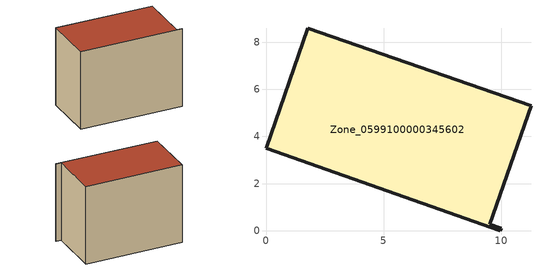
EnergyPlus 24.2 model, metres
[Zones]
Zone_0599100000345602
 floor ground (C_G): 0,3.5 1.77,8.59 11.25,5.29 9.5,0.26 9.98,0.1 9.96,0 z0
 wall outside (C_F): 1.77,8.59 0,3.5 9.96,0 9.98,0.1 9.5,0.26 11.25,5.29 1.77,8.59 z0:8.21
 roof outside (C_R): 9.98,0.1 9.5,0.26 11.25,5.29 1.77,8.59 0,3.5 9.96,0 z8.21
[BUILDING]
Pand.0599100000345602: North Axis=0; Terrain=City; Loads Convergence Tolerance Value=0.04; Temperature Convergence Tolerance Value=0.4; Solar Distribution=FullExterior; Maximum Number of Warmup Days=25; Minimum Number of Warmup Days=1
[Site:Location]
Rotterdam.The.Hague.AP_ZH_NLD Design_Conditions: Latitude=51.96; Longitude=4.45; Time Zone=1; Elevation=-4.5
[SITE:GROUNDTEMPERATURE:BUILDINGSURFACE]
18, 18, 18, 18, 18, 18, 18, 18, 18, 18, 18, 18
[MATERIAL] Thermal Absorptance=0.9; Solar Absorptance=0.7; Visible Absorptance=0.7
Name | Roughness | Thickness | Conductivity | Density | Specific Heat
G.TC.1992-2005 | MediumSmooth | 0.15 | 0.06 | 540 | 1210
F.TC.1992-2005 | Rough | 0.3 | 0.12 | 1920 | 840
R.TC.1992-2005 | MediumRough | 0.2 | 0.08 | 1500 | 1000
[CONSTRUCTION]
C_G: G.TC.1992-2005
C_F: F.TC.1992-2005
C_R: R.TC.1992-2005
[ZONE]
Zone_0599100000345602: Type=1; Multiplier=1; Ceiling Height=Autocalculate; Volume=Autocalculate; Floor Area=autocalculate; Part of Total Floor Area=Yes
[ZONEINFILTRATION:DESIGNFLOWRATE]
Infil_Zone_0599100000345602: Zone or ZoneList or Space or SpaceList=Zone_0599100000345602; Schedule=AlwaysOn; Design Flow Rate Calculation Method=Flow/Area; Flow Rate per Floor Area=0.0015; Constant Term Coefficient=1; Temperature Term Coefficient=0; Velocity Term Coefficient=0; Velocity Squared Term Coefficient=0
[HVACTEMPLATE:ZONE:IDEALLOADSAIRSYSTEM]
Zone_0599100000345602: Maximum Heating Supply Air Temperature=50; Minimum Cooling Supply Air Temperature=13; Maximum Heating Supply Air Humidity Ratio=0.0156; Minimum Cooling Supply Air Humidity Ratio=0.0077; Heating Limit=NoLimit; Cooling Limit=NoLimit; Dehumidification Control Type=ConstantSensibleHeatRatio; Cooling Sensible Heat Ratio=0.7; Dehumidification Setpoint=60; Humidification Control Type=None; Humidification Setpoint=30; Outdoor Air Method=None; Outdoor Air Flow Rate per Person=0.00944; Outdoor Air Flow Rate per Zone Floor Area=0; Outdoor Air Flow Rate per Zone=0; Demand Controlled Ventilation Type=None; Outdoor Air Economizer Type=NoEconomizer; Heat Recovery Type=None; Sensible Heat Recovery Effectiveness=0.7; Latent Heat Recovery Effectiveness=0.65
[ZONECONTROL:THERMOSTAT]
ThermostatControl_Zone_0599100000345602: Zone or ZoneList=Zone_0599100000345602; Control Type Schedule=DualSetpointControlType; Control 1=Thermostat_Zone_0599100000345602; Temperature Difference Between Cutout And Setpoint=0
[THERMOSTATSETPOINT:DUALSETPOINT]
Thermostat_Zone_0599100000345602: Heating Setpoint Temperature Schedule=HeatingSetpoint_Zone_0599100000345602; Cooling Setpoint Temperature Schedule=CoolingSetpoint_Zone_0599100000345602
[SCHEDULE:COMPACT]
HeatingSetpoint_Zone_0599100000345602: Through: 12/31, For: AllDays, Until: 24:00, 21
CoolingSetpoint_Zone_0599100000345602: Through: 12/31, For: AllDays, Until: 24:00, 24
DualSetpointControlType: Through: 12/31, For: AllDays, Until: 24:00, 4
AlwaysOn: Through: 12/31, For: AllDays, Until: 24:00, 1
